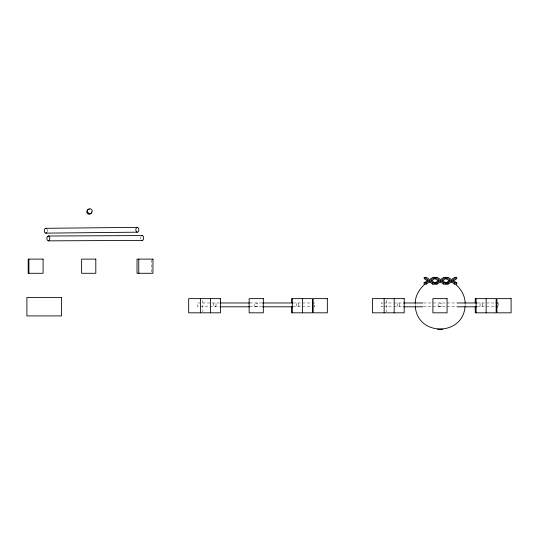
<?xml version="1.0" encoding="UTF-8"?>
<svg xmlns="http://www.w3.org/2000/svg" width="538" height="538" viewBox="0 0 538 538"><rect width="100%" height="100%" fill="white"/><g stroke="black" fill="none" stroke-linecap="round" stroke-linejoin="round"><path stroke-width="0.4" stroke-dasharray="2.69 2.02" d="M465.081 305.752L465.128 304.111M219.356 302.975L197.607 302.975L197.607 306.801L219.356 306.801M249.894 302.975L261.609 302.975M292.981 302.975L311.388 302.975M312.222 302.975L314.73 302.975L314.73 306.801L312.222 306.801M383.029 302.975L381.355 302.975L381.355 306.801L383.029 306.801M383.87 302.975L393.07 302.975M393.903 302.975L403.11 302.975M423.608 302.975L456.654 302.975M477.145 302.975L495.135 302.975M249.894 306.801L261.609 306.801M292.981 306.801L311.388 306.801M383.87 306.801L393.07 306.801M393.903 306.801L403.11 306.801M423.608 306.801L456.654 306.801M477.145 306.801L495.135 306.801M415.222 304.111L415.262 305.752M498.484 302.975L498.484 306.801M386.62 300.305L386.62 311.979M202.866 300.305L202.866 311.979M151.205 259.941L151.205 272.457M46.954 229.148A2.414 1.506 89.4 0 1 47.075 232.08M140.99 239.222A2.414 1.446 89.7 0 1 140.956 236.807M215.718 306.243A1.917 1.352 -90 0 0 215.106 303.042A1.917 1.352 -90 0 0 213.451 305.382A1.917 1.352 -90 0 0 215.718 306.243M298.751 305.846A1.917 1.352 -90 0 0 297.581 302.975A1.917 1.352 -90 0 0 296.404 305.846A1.917 1.352 -90 0 0 298.751 305.846M255.214 306.546A1.917 1.917 0 0 0 258.085 304.891A1.917 1.917 0 0 0 255.214 303.23A1.917 1.917 0 0 0 255.214 306.546M399.68 305.846A1.917 1.352 -90 0 0 398.51 302.975A1.917 1.352 -90 0 0 397.34 305.846A1.917 1.352 -90 0 0 399.68 305.846M482.505 305.846A1.917 1.352 -90 0 0 481.328 302.975A1.917 1.352 -90 0 0 480.158 305.846A1.917 1.352 -90 0 0 482.505 305.846M438.961 306.546A1.917 1.917 0 0 0 441.832 304.891A1.917 1.917 0 0 0 438.961 303.23A1.917 1.917 0 0 0 438.961 306.546"/><path stroke-width="0.81" d="M465.061 306.573C462.767 336.452 417.582 336.452 415.289 306.573M465.148 303.291C465.135 296.115 461.328 289.39 456.022 284.716M424.327 284.716C419.021 289.39 415.215 296.115 415.195 303.291M429.465 281.959L426.069 284.138L424.099 284.138L424.099 282.813L426.069 282.813L429.465 280.634L432.801 282.813L434.892 282.813L434.892 284.138L432.801 284.138L429.465 281.959L429.465 280.634M440.407 281.959L437.011 284.138L435.04 284.138L435.04 282.813L437.011 282.813L440.407 280.634L443.742 282.813L445.834 282.813L445.834 284.138L443.742 284.138L440.407 281.959L440.407 280.634M451.342 281.959L447.952 284.138L445.982 284.138L445.982 282.813L447.952 282.813L451.342 280.634L454.684 282.813L456.775 282.813L456.775 284.138L454.684 284.138L451.342 281.959L451.342 280.634M424.099 282.813L428.45 280.09L424.226 277.373L424.226 278.691L427.75 280.957M431.207 280.991L434.886 278.691L434.886 277.373L430.595 280.056L434.892 282.813M435.04 282.813L439.391 280.09L435.168 277.373L435.168 278.691L438.685 280.957M442.149 280.991L445.827 278.691L445.827 277.373L441.537 280.056L445.834 282.813M445.982 282.813L450.333 280.09L446.11 277.373L446.11 278.691L449.627 280.957M453.09 280.991L456.762 278.691L456.762 277.373L452.478 280.056L456.775 282.813M437.562 329.276L442.781 329.276M45.918 228.307L137.446 227.359M45.717 233.129L137.244 232.181A2.414 1.506 89.4 0 0 138.696 228.724A2.414 1.506 89.4 0 0 136.094 228.408A2.414 1.506 89.4 0 0 137.244 232.181M48.306 236.014L142.193 235.563M48.373 240.849L142.254 240.392M424.226 277.373L426.311 277.373L429.586 279.511L432.908 277.373L434.886 277.373M435.168 277.373L437.246 277.373L440.521 279.511L443.843 277.373L445.827 277.373M446.11 277.373L448.188 277.373L451.463 279.511L454.785 277.373L456.762 277.373M220.197 302.975L249.477 302.975M262.443 302.975L292.558 302.975M403.527 302.975L422.774 302.975M457.071 302.975L476.729 302.975M495.975 302.975L497.65 302.975M220.197 306.801L249.477 306.801M262.443 306.801L292.558 306.801M403.527 306.801L422.774 306.801M457.071 306.801L476.729 306.801M495.975 306.801L497.65 306.801M486.144 298.637L486.144 312.82M476.117 298.637L476.117 312.82M475.236 302.807L475.236 298.637L496.17 298.637L496.17 312.82L475.236 312.82L475.236 306.142M454.684 282.813L454.684 284.138M447.952 282.813L447.952 284.138M443.742 282.813L443.742 284.138M437.011 282.813L437.011 284.138M432.801 282.813L432.801 284.138M426.069 282.813L426.069 284.138M394.179 298.637L394.179 312.82M384.152 298.637L384.152 312.82M302.39 298.637L302.39 312.82M292.363 298.637L292.363 312.82M291.482 302.807L291.482 298.637L312.417 298.637L312.417 312.82L291.482 312.82L291.482 306.142M210.425 298.637L210.425 312.82M200.398 298.637L200.398 312.82M138.777 259.108L138.777 273.291M28.904 259.108L28.904 273.291M46.813 232.55A2.414 1.506 89.4 0 1 44.338 231.165A2.414 1.506 89.4 0 1 46.302 228.442M141.474 235.906A2.414 1.446 89.7 0 1 143.653 237.621A2.414 1.446 89.7 0 1 141.884 240.325M91.581 212.012A2.414 2.414 0 0 1 88.999 214.245A2.414 2.414 0 0 1 86.759 211.656A2.414 2.414 0 0 1 89.348 209.423M43.087 259.108L28.198 259.108L28.198 273.291L43.087 273.291L43.087 259.108M95.804 259.108L81.621 259.108L81.621 273.291L95.804 273.291L95.804 259.108M152.953 259.108L137.022 259.108L137.022 273.291L152.953 273.291L152.953 259.108M61.507 297.44L26.9 297.44L26.9 315.907L61.507 315.907L61.507 297.44M220.452 298.637L188.683 298.637L188.683 312.82L220.452 312.82L220.452 298.637M263.317 298.637L249.134 298.637L249.134 312.82L263.317 312.82L263.317 298.637M327.346 298.637L313.163 298.637L313.163 312.82L327.346 312.82L327.346 298.637M404.206 298.637L372.437 298.637L372.437 312.82L404.206 312.82L404.206 298.637M447.065 298.637L432.888 298.637L432.888 312.82L447.065 312.82L447.065 298.637M511.1 298.637L496.917 298.637L496.917 312.82L511.1 312.82L511.1 298.637M47.297 236.754A2.414 1.446 89.7 0 0 47.996 240.775A2.414 1.446 89.7 0 0 49.725 237.762A2.414 1.446 89.7 0 0 47.297 236.754M88.42 213.135A2.414 2.414 0 0 0 92.186 211.306A2.414 2.414 0 0 0 88.723 208.959A2.414 2.414 0 0 0 88.42 213.135"/></g></svg>
